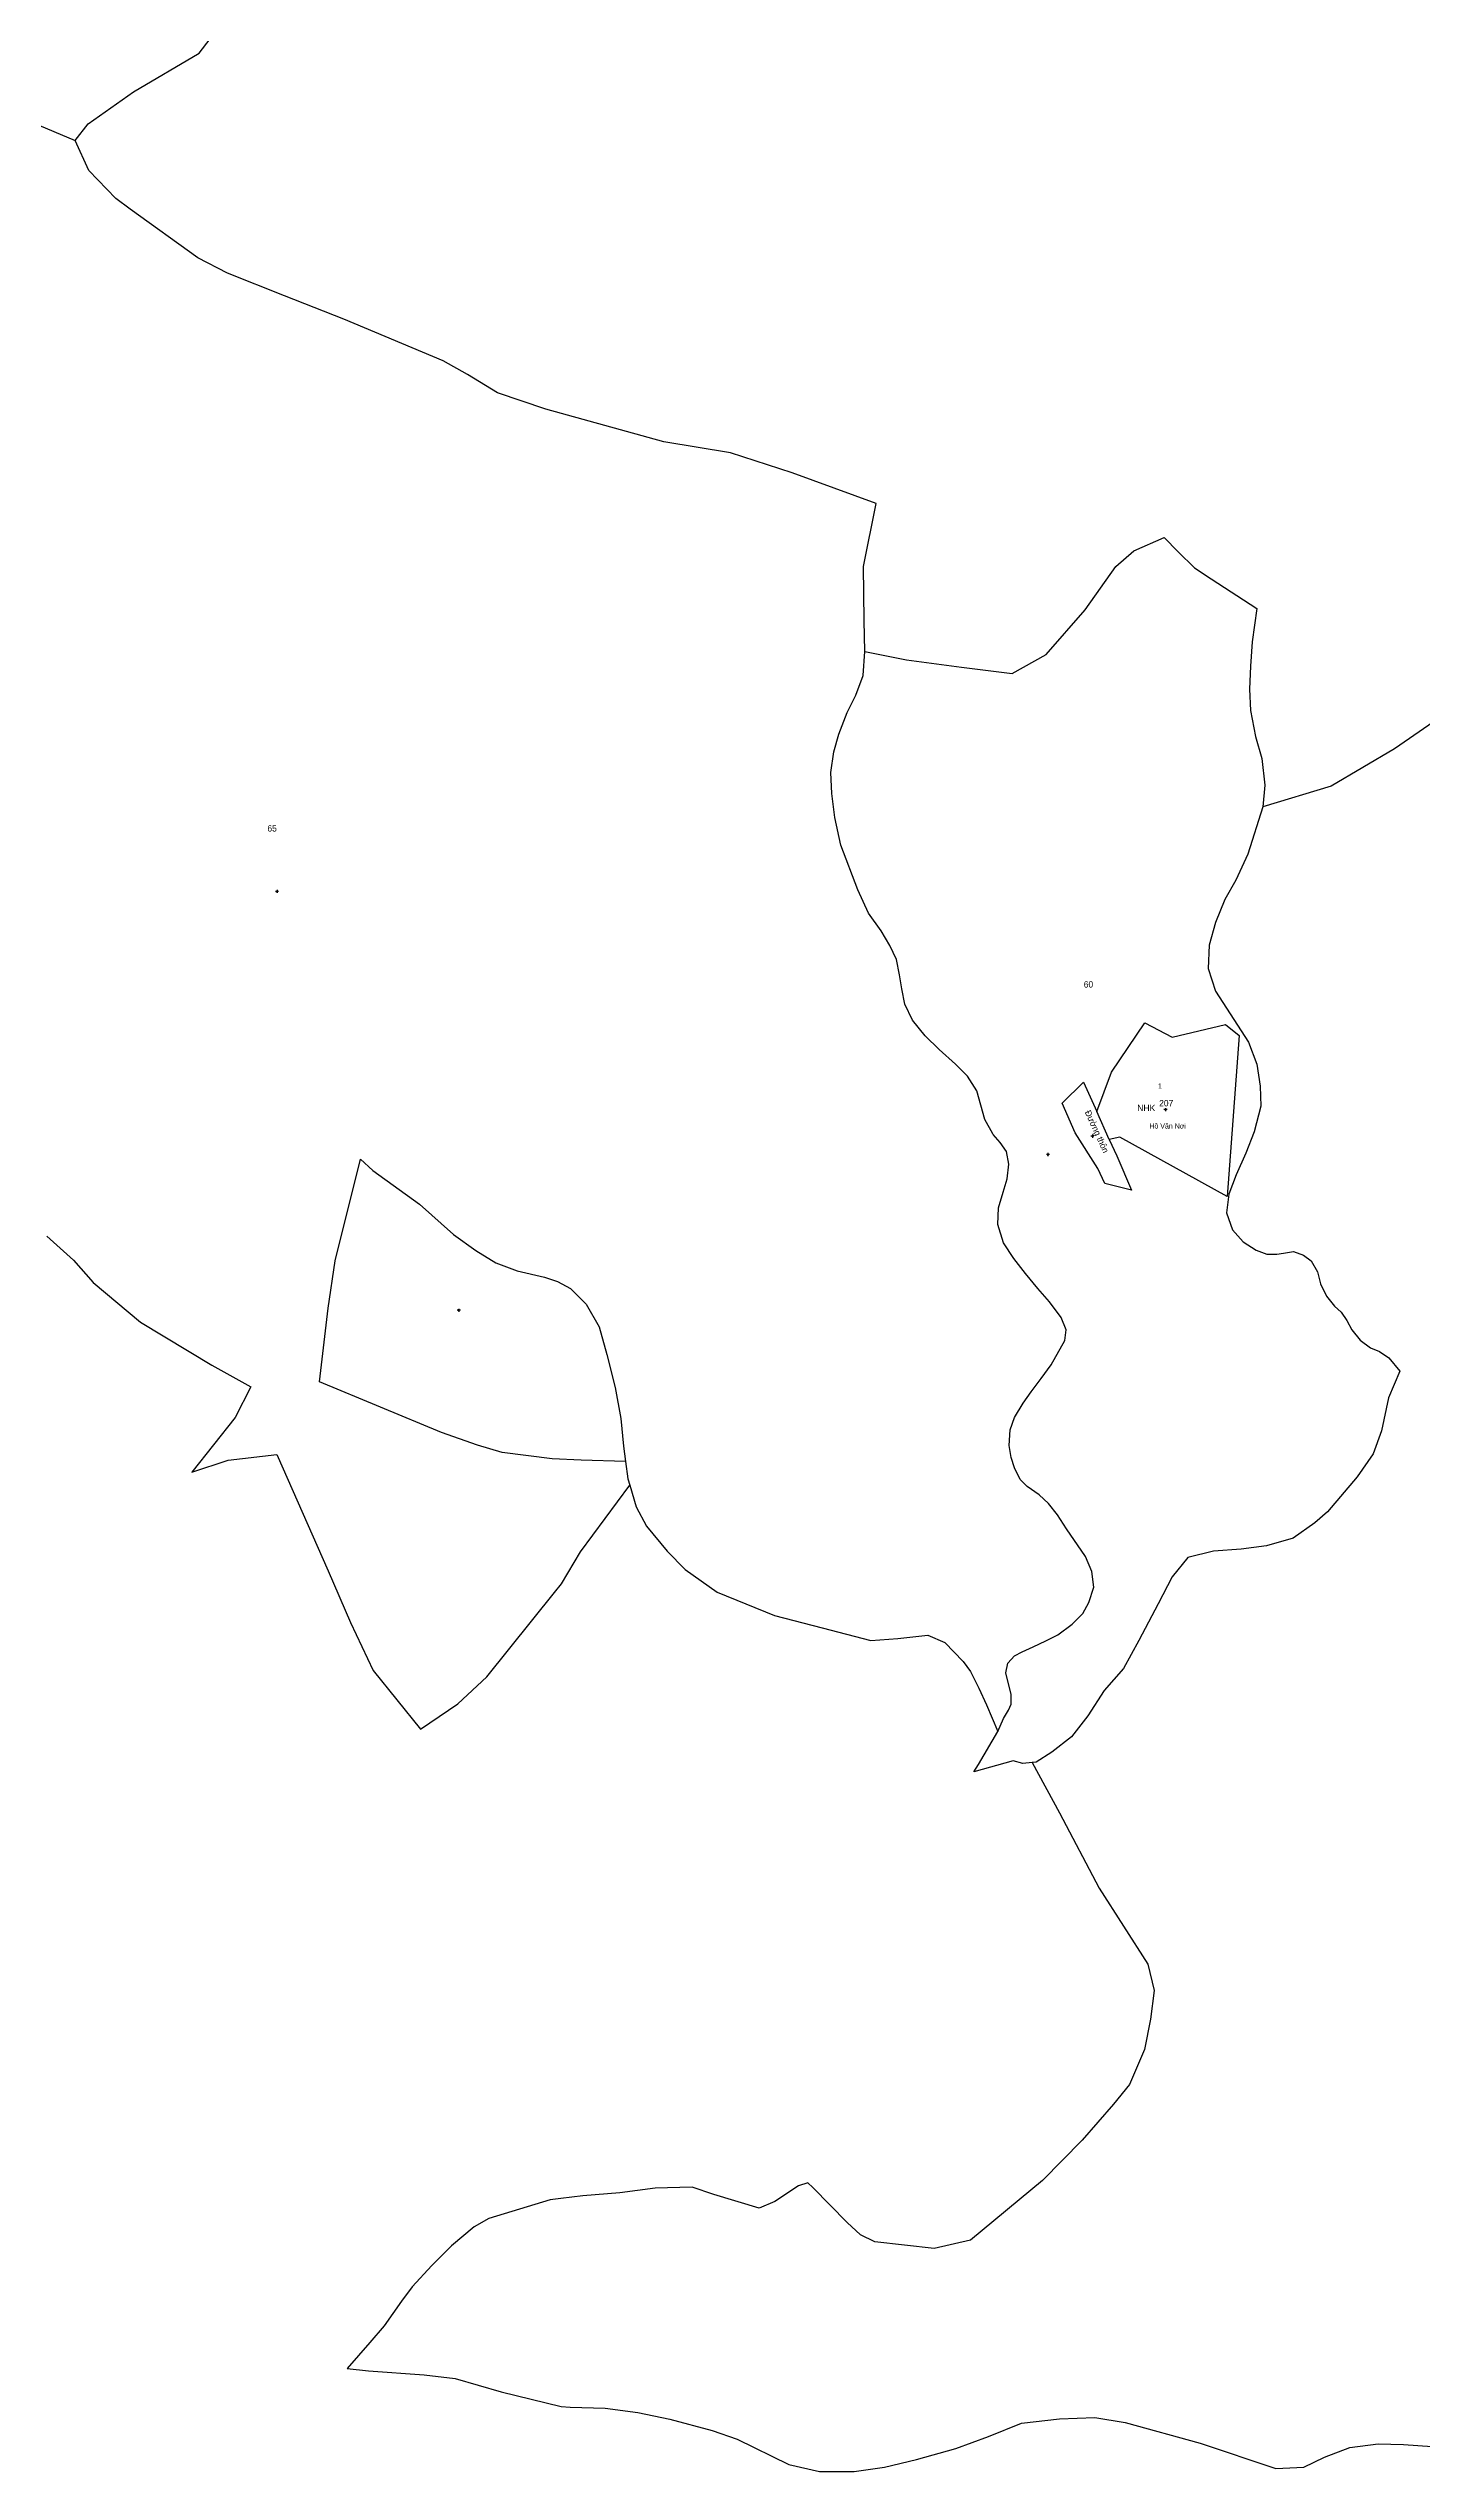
# Model space of a CAD drawing. Extents: x 549296 to 555555, y 1816545 to 1819816.
# Drawn here: x 552774 to 553858, y 1816545 to 1818457 of the extents above; entities that cross this region are included whole.
import ezdxf

# ---------------------------------------------------------------- set-up
doc = ezdxf.new("R2010")
doc.units = 0
for name, color, linetype in [('Level 10', 7, 'Continuous'), ('Level 11', 7, 'Continuous'), ('Level 12', 7, 'Continuous'), ('Level 13', 7, 'Continuous'), ('Level 14', 7, 'Continuous'), ('Level 20', 7, 'Continuous'), ('Level 22', 7, 'Continuous')]:
    doc.layers.add(name, color=color, linetype=linetype)

msp = doc.modelspace()

# ---------------------------------------------------------------- linework, layer by layer
at = {"layer": 'Level 10'}
msp.add_lwpolyline([(553601.1, 1817618.1), (553612.6, 1817649.2), (553639.1, 1817688.1), (553660.6, 1817676.8), (553702.6, 1817686.9), (553713.5, 1817678.1), (553704, 1817551), (553619.4, 1817597.9), (553611, 1817596.1), (553601.1, 1817618.1)], dxfattribs=at)
at = {"layer": 'Level 11'}
for p, q in [((552953.8, 1817791.8), (552953.2, 1817791.8)), ((552954.5, 1817792.5), (552953.8, 1817791.8)), ((552953.8, 1817791.8), (552954.5, 1817791.2)), ((552954.5, 1817793.1), (552954.5, 1817792.5)), ((552955.1, 1817791.8), (552954.5, 1817792.5)), ((552954.5, 1817791.2), (552955.1, 1817791.8)), ((552954.5, 1817791.2), (552954.5, 1817790.6)), ((552955.7, 1817791.8), (552955.1, 1817791.8)), ((553654.7, 1817619.6), (553654.1, 1817619.6)), ((553655.4, 1817620.2), (553654.7, 1817619.6)), ((553654.7, 1817619.6), (553655.4, 1817618.9)), ((553655.4, 1817620.8), (553655.4, 1817620.2)), ((553656, 1817619.6), (553655.4, 1817620.2)), ((553655.4, 1817618.9), (553656, 1817619.6)), ((553655.4, 1817618.9), (553655.4, 1817618.3)), ((553656.6, 1817619.6), (553656, 1817619.6)), ((553597.1, 1817598.7), (553596.4, 1817598.7)), ((553597.7, 1817599.3), (553597.1, 1817598.7)), ((553597.1, 1817598.7), (553597.7, 1817598.1)), ((553597.7, 1817599.9), (553597.7, 1817599.3)), ((553598.3, 1817598.7), (553597.7, 1817599.3)), ((553597.7, 1817598.1), (553598.3, 1817598.7)), ((553597.7, 1817598.1), (553597.7, 1817597.4)), ((553598.9, 1817598.7), (553598.3, 1817598.7)), ((553562, 1817584.1), (553561.4, 1817584.1)), ((553562.6, 1817584.7), (553562, 1817584.1)), ((553562, 1817584.1), (553562.6, 1817583.5)), ((553562.6, 1817585.4), (553562.6, 1817584.7)), ((553563.3, 1817584.1), (553562.6, 1817584.7)), ((553562.6, 1817583.5), (553563.3, 1817584.1)), ((553562.6, 1817583.5), (553562.6, 1817582.9)), ((553563.9, 1817584.1), (553563.3, 1817584.1)), ((553097.2, 1817461.3), (553096.6, 1817461.3)), ((553097.8, 1817461.9), (553097.2, 1817461.3)), ((553097.2, 1817461.3), (553097.8, 1817460.7)), ((553097.8, 1817462.5), (553097.8, 1817461.9)), ((553098.5, 1817461.3), (553097.8, 1817461.9)), ((553097.8, 1817460.7), (553098.5, 1817461.3)), ((553097.8, 1817460.7), (553097.8, 1817460)), ((553099.1, 1817461.3), (553098.5, 1817461.3))]:
    msp.add_line(p, q, dxfattribs=at)
for centre in [(552954.5, 1817791.8), (553655.4, 1817619.6), (553597.7, 1817598.7), (553562.6, 1817584.1), (553097.8, 1817461.3)]:
    msp.add_circle(centre, 0.15, dxfattribs=at)
at = {"layer": 'Level 20'}
for points in [[(552795.2, 1818384.1), (552805.5, 1818397.4), (552841.2, 1818422.6), (552893, 1818453.2), (552901.8, 1818464.3)], [(552651.5, 1818454.6), (552682.3, 1818431.7), (552795.2, 1818384.1)], [(553418.2, 1817981.1), (553417.6, 1818005.4), (553417.2, 1818048), (553427.2, 1818097.7), (553360.8, 1818122), (553312.1, 1818137.8), (553259.7, 1818146.4), (553166.5, 1818172.3), (553128.4, 1818185.2), (553104.8, 1818199.6), (553085.4, 1818210.3), (553007.2, 1818243.2), (552960.3, 1818261.7), (552915.3, 1818279.6), (552892.1, 1818291.5), (552838.6, 1818329.9), (552827.3, 1818338.5), (552806.1, 1818360.4), (552795.2, 1818384.1)], [(553418.2, 1817981.1), (553451, 1817974.5), (553494.4, 1817968.7), (553534.4, 1817963.7), (553561.1, 1817978.7), (553592, 1818013.8), (553616.2, 1818048), (553630.3, 1818060.5), (553654.3, 1818071.1), (553665.2, 1818059.8), (553678.1, 1818047), (553691.2, 1818038.3), (553727.4, 1818015.1), (553723.7, 1817988.6), (553722.3, 1817969.4), (553721.6, 1817951.4), (553722.3, 1817934.6), (553726.3, 1817914), (553731.3, 1817896.6), (553733.7, 1817875.6), (553732.1, 1817858.6)], [(554000, 1818001.1), (553953, 1817996.5), (553915.6, 1817971.5), (553885.9, 1817938.7), (553836, 1817904.3), (553786, 1817874.7), (553732.1, 1817858.6)], [(553523.1, 1817129.1), (553527.4, 1817139.3), (553531.4, 1817145.7), (553533.5, 1817150.5), (553533.5, 1817158.1), (553529.4, 1817175.2), (553530.9, 1817182.9), (553536.1, 1817188.8), (553542.3, 1817191.9), (553550.9, 1817195.7), (553560.9, 1817200.4), (553570.4, 1817205.3), (553581.6, 1817213.7), (553590.1, 1817222.2), (553594.8, 1817230.8), (553598.9, 1817242.9), (553597.2, 1817255.2), (553592.1, 1817267.1), (553577.1, 1817288.9), (553570.2, 1817299.8), (553563.1, 1817308.9), (553555.6, 1817315.7), (553546.2, 1817322.3), (553540.6, 1817327.7), (553536.3, 1817337), (553533.5, 1817345.1), (553532.1, 1817354.7), (553532.8, 1817367.1), (553536.3, 1817376.6), (553543.1, 1817388.1), (553549.3, 1817397), (553557.3, 1817407.4), (553565, 1817418.2), (553575.8, 1817437.5), (553576.9, 1817445.8), (553573, 1817455.6), (553563.7, 1817468.1), (553554.7, 1817478.6), (553545, 1817490.2), (553535.8, 1817502.1), (553527.6, 1817514.6), (553523, 1817528.9), (553523.6, 1817542.2), (553527.3, 1817554.4), (553530.5, 1817565), (553531.8, 1817576.7), (553530, 1817586.5), (553525, 1817593.8), (553519.4, 1817600.1), (553519.1, 1817600.4), (553512.9, 1817611.8), (553506.4, 1817634.4), (553499.2, 1817645.9), (553489.6, 1817655.6), (553476.8, 1817667), (553465.8, 1817677.7), (553455.8, 1817690.1), (553449.8, 1817702.8), (553447.4, 1817714.8), (553445.5, 1817726), (553443.1, 1817738.1), (553437.9, 1817749), (553431, 1817760.7), (553421, 1817774.6), (553412.7, 1817792.9), (553399.3, 1817828.3), (553394.6, 1817850.1), (553392.2, 1817869), (553391.3, 1817885.6), (553393.6, 1817901.8), (553397.6, 1817915.9), (553404.3, 1817932.9), (553411.1, 1817946.7), (553416.7, 1817962.2), (553418.2, 1817981.1)], [(553732.1, 1817858.6), (553720.2, 1817821.2), (553710.7, 1817800.7), (553702.2, 1817785.5), (553694.8, 1817767.2), (553689.8, 1817749.4), (553689, 1817731), (553694.7, 1817713), (553720.7, 1817672.8), (553727.3, 1817655.5), (553730.1, 1817638.1), (553730.5, 1817622.4), (553725.3, 1817602.2), (553718.7, 1817585.2), (553711.1, 1817568.1), (553705.2, 1817553), (553703.5, 1817538.1), (553708.2, 1817524.8), (553716.5, 1817515.4), (553726.9, 1817508.8), (553735.3, 1817505.5), (553743, 1817505.7), (553748.3, 1817506.4), (553756.3, 1817507.8), (553764.2, 1817504.9), (553770.1, 1817500.2), (553775.1, 1817491.7), (553777.7, 1817482.2), (553782.3, 1817472.4), (553788.5, 1817464.5), (553794, 1817459.8), (553798.4, 1817453.3), (553802.4, 1817445.9), (553808.8, 1817437.6), (553816.9, 1817431.7), (553824.1, 1817428.9), (553831.6, 1817423.8), (553840.1, 1817413.2), (553831.3, 1817392.3), (553825.8, 1817366.2), (553819, 1817348.1), (553806.6, 1817330), (553783.2, 1817302.3), (553773, 1817293.5), (553755.9, 1817281.6), (553735.1, 1817275.5), (553715, 1817272.8), (553693.2, 1817271.3), (553672.9, 1817266.2), (553660.6, 1817251.1), (553649.5, 1817229.6), (553634.2, 1817200.9), (553622.2, 1817178.7), (553606.8, 1817161.4), (553594.1, 1817141.3), (553581.2, 1817124.9), (553565.7, 1817112.7), (553553.2, 1817104.9), (553550.1, 1817104.6)], [(553229.4, 1817342.1), (553194.3, 1817343.1), (553171.5, 1817344.2), (553132, 1817349.1), (553112.5, 1817355), (553084.3, 1817364.8), (552987.9, 1817404.9), (552994.9, 1817462.9), (553000.3, 1817500.3), (553020.2, 1817580.5), (553030, 1817571.7), (553066.9, 1817545), (553093.7, 1817521.2), (553111.3, 1817508.6), (553127, 1817498.8), (553143.9, 1817492.4), (553165.4, 1817487.4), (553175.8, 1817484), (553186, 1817478.4), (553198.2, 1817466), (553208.5, 1817448.2), (553214.6, 1817426.4), (553221.3, 1817400.3), (553225.6, 1817375.8), (553227.7, 1817354.1), (553229.4, 1817342.1)], [(552772.9, 1817519.9), (552794, 1817500.8), (552809.4, 1817483.3), (552846.9, 1817451.9), (552903, 1817418), (552933.8, 1817401), (552921.5, 1817376.8), (552887.4, 1817333.7), (552916, 1817343.1), (552954.3, 1817347.6), (552994.7, 1817255.8), (553012.5, 1817215), (553030.3, 1817177.1), (553067.7, 1817130.7), (553097, 1817150.9), (553119.9, 1817172.1), (553173.4, 1817238.6), (553178.9, 1817245.4), (553193.8, 1817270.7), (553232.7, 1817323.4)], [(553229.4, 1817342.1), (553231.3, 1817328.2), (553232.7, 1817323.4)], [(553232.7, 1817323.4), (553237.8, 1817306.2), (553246, 1817290.9), (553262.2, 1817271.2), (553276.3, 1817256.9), (553301.6, 1817238.8), (553346.8, 1817220.5), (553384.6, 1817210.7), (553422.9, 1817200.8), (553444.1, 1817202.4), (553467.9, 1817205), (553481.2, 1817199.3), (553495.7, 1817184.2), (553501.5, 1817176.3), (553508.1, 1817163.2), (553514, 1817150.1), (553523.1, 1817129.1)], [(553550.1, 1817104.6), (553542.7, 1817103.8), (553535.2, 1817105.9), (553504.1, 1817097.1), (553507.8, 1817102.9), (553523.1, 1817129.1)], [(553550.1, 1817104.6), (553571.7, 1817064.9), (553603.1, 1817005.4), (553641.5, 1816945.3), (553646.3, 1816924.7), (553643.6, 1816902), (553638.8, 1816878.2), (553626.9, 1816850.6), (553614.4, 1816834.9), (553589.6, 1816806.7), (553558.2, 1816774.8), (553501.4, 1816727.7), (553472.8, 1816721.2), (553426, 1816726.4), (553414.6, 1816732), (553404.1, 1816741.5), (553377.1, 1816769.2), (553373.3, 1816772.9), (553365.7, 1816770.6), (553347.1, 1816758.3), (553334.8, 1816752.9), (553299.1, 1816763.8), (553281.9, 1816769.4), (553252.8, 1816768.6), (553224.9, 1816765.1), (553195.6, 1816762.7), (553178.4, 1816760.5), (553169.8, 1816759.4), (553151.8, 1816754.1), (553121.5, 1816744.8), (553110, 1816738.1), (553092.1, 1816723.2), (553076.5, 1816707.6), (553061.1, 1816690.8), (553052.7, 1816679.5), (553039, 1816660.1), (553027.7, 1816646.9), (553009.7, 1816626.4), (553026.7, 1816624.7), (553070.6, 1816621.4), (553095.1, 1816618.5), (553131.3, 1816608), (553178.6, 1816596.5), (553185.6, 1816595.8), (553213.3, 1816595.1), (553239, 1816591.6), (553264.3, 1816586.4), (553297.8, 1816577.5), (553317.5, 1816570.8), (553358.3, 1816550.8), (553382.5, 1816545.2), (553409.8, 1816545.1), (553433.6, 1816548.5), (553459, 1816554.6), (553489.8, 1816563.4), (553515.6, 1816572.9), (553541.6, 1816583.2), (553571.8, 1816586.8), (553599.6, 1816587.7), (553623.4, 1816583.8), (553682.6, 1816567.5), (553742.3, 1816547.6), (553764.5, 1816548.5), (553780.8, 1816556.4), (553800.7, 1816564.2), (553823.1, 1816566.9), (553843, 1816566.4), (553899.7, 1816562.6)]]:
    msp.add_lwpolyline(points, dxfattribs=at)
at = {"layer": 'Level 22'}
msp.add_lwpolyline([(553611, 1817596.1), (553616.9, 1817583.1), (553628.6, 1817556.2), (553607.4, 1817561.2), (553601.9, 1817573.1), (553584, 1817601.2), (553573.9, 1817624.7), (553590.6, 1817641.2), (553601.1, 1817618.1)], dxfattribs=at)

# ---------------------------------------------------------------- texts
at = {"layer": 'Level 11'}
msp.add_text('Đường thôn', height=5, rotation=294.3596, dxfattribs=at).set_placement((553591.5, 1817617.7))
msp.add_text('Hồ Văn Nơi', height=4, dxfattribs=at).set_placement((553642.6, 1817604.7))
at = {"layer": 'Level 12'}
msp.add_text('1', height=4, dxfattribs=at).set_placement((553649.4, 1817636.3))
at = {"layer": 'Level 13'}
msp.add_text('NHK', height=5, dxfattribs=at).set_placement((553633.1, 1817618.4))
at = {"layer": 'Level 14'}
for s, p in [('65', (552946.9, 1817839)), ('60', (553590.8, 1817715.9)), ('207', (553650.3, 1817622.2))]:
    msp.add_text(s, height=5, dxfattribs=at).set_placement(p)

doc.saveas('drawing.dxf')
